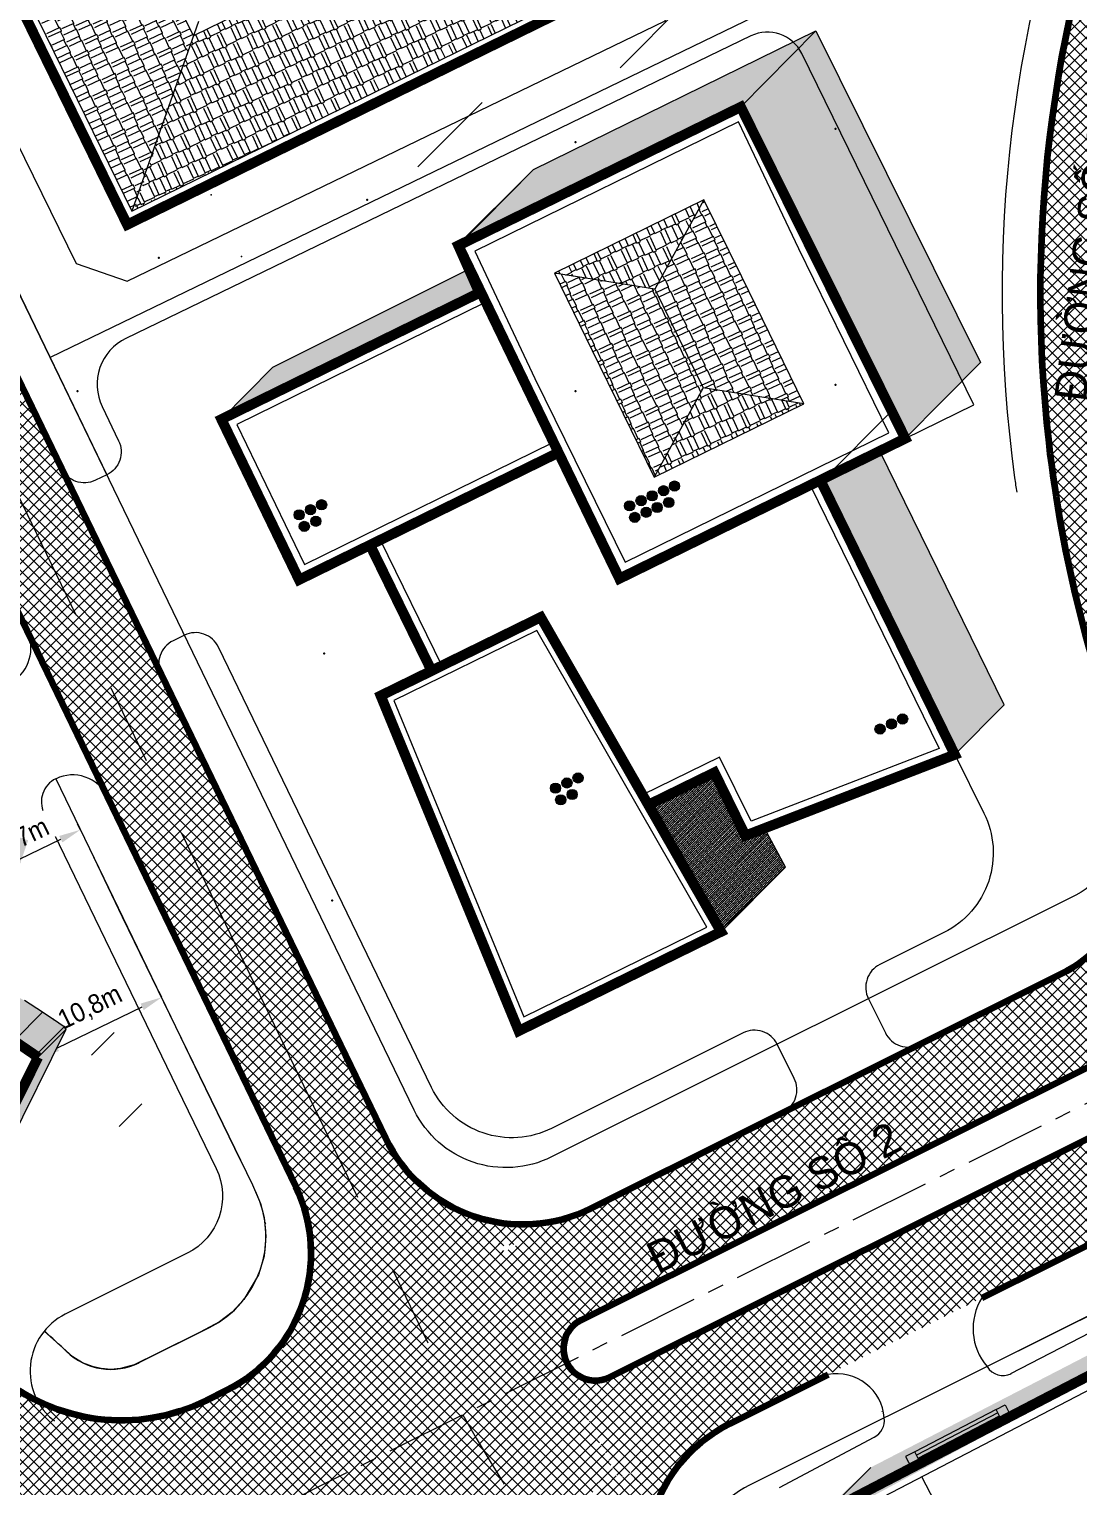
# Model space of a CAD drawing. Header units: millimetres. Extents: x 89040 to 596321, y -313033 to 2401191.
# Drawn here: x 595655.6 to 595738, y 1200330.2 to 1200444.5 of the extents above; entities that cross this region are included whole.
import ezdxf

# ---------------------------------------------------------------- set-up
doc = ezdxf.new("R2010")
doc.units = ezdxf.units.MM
doc.header["$MEASUREMENT"] = 0
doc.linetypes.add('CENTER', pattern=[50.8, 31.75, -6.35, 6.35, -6.35])
doc.layers.get('0').update_dxf_attribs({"color": 251, "lineweight": 9})
doc.layers.get('Defpoints').update_dxf_attribs({"lineweight": 9})
for name, color, linetype, lineweight in [('1', 8, 'Continuous', 13), ('2', 6, 'Continuous', 25), ('BONGDO', 251, 'Continuous', 9), ('CONGTRINH', 7, 'Continuous', 20), ('CONGTRINH2', 30, 'Continuous', 18), ('LEDUONG', 6, 'Continuous', 20), ('LONGDUONG', 4, 'Continuous', 90), ('tang cao', 7, 'Continuous', 5), ('TEXT', 7, 'Continuous', 25), ('truc', 8, 'CENTER', 9), ('XE', 8, 'Continuous', 5)]:
    doc.layers.add(name, color=color, linetype=linetype, lineweight=lineweight)
doc.layers.add('DUONG NOI BO CONG TRINH', color=7, linetype='Continuous', lineweight=20, true_color=0x5e5e5e)
doc.layers.add('NOI-SUY-5', color=5, linetype='Continuous')
doc.styles.add('FRANKO', font='VFRANKO.TTF')
doc.styles.add('TX', font='VHELVEB.TTF', dxfattribs={"width": 0.9})
doc.dimstyles.new('500', dxfattribs={"dimtxt": 1.5, "dimasz": 1.7, "dimexe": 0.5, "dimexo": 1, "dimgap": 0.75, "dimtad": 1, "dimdec": 1, "dimzin": 9, "dimtxsty": 'TX', "dimcen": 2.5, "dimclrd": 256, "dimclre": 256, "dimazin": 0, "dimtfac": 1, "dimtdec": 1, "dimtmove": 2, "dimatfit": 0, "dimldrblk": 'DOTSMALL', "dimfxl": 1, "dimtfill": 1, "dimlwd": -1, "dimlwe": -1, "dimarcsym": 0})
pattern_1 = [(45, (27179.217, -3.7959), (-0.44194173824, 0.44194173824), []), (135, (27179.217, -3.7959), (-0.44194173824, -0.44194173824), [])]
pattern_2 = [(25, (594650.3528, 1198136.1187), (1.80394294, 2.1652459), [0.6, -0.5, 0.7, -0.3, 0.9, -0.4]), (25, (594650.8754, 1198136.4176), (1.80394294, 2.1652459), [0.5, -1.9, 0.4, -0.6]), (25, (594652.0158, 1198136.8114), (1.80394294, 2.1652459), [0.3, -3.1]), (115, (594650.3528, 1198136.1187), (-1.27750353, 0.72834382), [1.15, -3.65]), (115, (594650.89655, 1198136.3722), (-1.27750353, 0.72834382), [1.125, -3.675]), (115, (594651.3497, 1198136.58355), (-1.27750353, 0.72834382), [1.05, -3.75]), (115, (594652.0158, 1198136.8114), (-1.27750353, 0.72834382), [1.15, -3.65]), (115, (594652.2877, 1198136.9382), (-1.27750353, 0.72834382), [1.15, -3.65]), (115, (594653.0717, 1198137.3865), (-1.27750353, 0.72834382), [1.1, -3.7])]
pattern_3 = [(115, (594650.3528, 1198136.1187), (-2.1652459, 1.80394294), [0.6, -0.5, 0.7, -0.3, 0.9, -0.4]), (115, (594650.0539, 1198136.6413), (-2.1652459, 1.80394294), [0.5, -1.9, 0.4, -0.6]), (115, (594649.66, 1198137.7817), (-2.1652459, 1.80394294), [0.3, -3.1]), (205, (594650.3528, 1198136.1187), (-0.72834382, -1.27750353), [1.15, -3.65]), (205, (594650.0992, 1198136.66245), (-0.72834382, -1.27750353), [1.125, -3.675]), (205, (594649.8879, 1198137.1156), (-0.72834382, -1.27750353), [1.05, -3.75]), (205, (594649.66, 1198137.7817), (-0.72834382, -1.27750353), [1.15, -3.65]), (205, (594649.5332, 1198138.0536), (-0.72834382, -1.27750353), [1.15, -3.65]), (205, (594649.0849, 1198138.8376), (-0.72834382, -1.27750353), [1.1, -3.7])]
pattern_4 = [(45, (594650.35277, 1198136.11867), (-0.176776695, 0.176776695), []), (45, (594650.52954, 1198136.11867), (-0.176776695, 0.176776695), [0.3125, -0.0625, 0, -0.0625])]

# ---------------------------------------------------------------- blocks, each defined once
blk = doc.blocks.new('*D20')
at = {"layer": 'Defpoints', "color": 0, "transparency": 16777216}
for p in [(595659.61, 1200381.69), (595659.61, 1200381.69), (595653.3, 1200378.65)]:
    blk.add_point(p, dxfattribs=at)
at = {"layer": 'LEDUONG', "transparency": 16777216}
for p, q in [((595659.61, 1200381.69), (595659.39, 1200382.14)), ((595654.83, 1200379.39), (595658.08, 1200380.96)), ((595653.3, 1200378.65), (595653.08, 1200379.1))]:
    blk.add_line(p, q, dxfattribs=at)
for points in [[(595657.95, 1200381.21), (595658.2, 1200380.7), (595659.61, 1200381.69)], [(595654.71, 1200379.64), (595654.95, 1200379.13), (595653.3, 1200378.65)]]:
    blk.add_solid(points, dxfattribs=at)
at = {"layer": 'LEDUONG', "color": 0, "transparency": 16777216, "insert": (595655.8, 1200381.52), "char_height": 1.5, "attachment_point": 5, "rotation": 25.7612, "style": 'TX', "bg_fill": 3, "box_fill_scale": 1.25, "bg_fill_color": 256, "bg_fill_true_color": 13158600, "bg_fill_transparency": 0}
blk.add_mtext('7m', dxfattribs=at)
blk = doc.blocks.new('_DotSmall')
at = {"color": 0, "linetype": 'ByBlock', "const_width": 0.5}
blk.add_lwpolyline([(-0.0625, 0, 1), (0.0625, 0, 1)], format="xyb", close=True, dxfattribs=at)
blk = doc.blocks.new('*D24')
at = {"layer": 'Defpoints', "color": 0, "transparency": 16777216}
for p in [(595666, 1200368.54), (595666, 1200368.54), (595656.29, 1200363.84)]:
    blk.add_point(p, dxfattribs=at)
at = {"layer": 'LEDUONG', "transparency": 16777216}
for p, q in [((595666, 1200368.54), (595665.78, 1200368.99)), ((595657.82, 1200364.58), (595664.47, 1200367.8)), ((595656.29, 1200363.84), (595656.07, 1200364.29))]:
    blk.add_line(p, q, dxfattribs=at)
for points in [[(595664.35, 1200368.05), (595664.59, 1200367.54), (595666, 1200368.54)], [(595657.69, 1200364.83), (595657.94, 1200364.32), (595656.29, 1200363.84)]]:
    blk.add_solid(points, dxfattribs=at)
at = {"layer": 'LEDUONG', "color": 0, "transparency": 16777216, "insert": (595660.41, 1200367.7), "char_height": 1.5, "attachment_point": 5, "rotation": 25.8296, "style": 'TX', "bg_fill": 3, "box_fill_scale": 1.25, "bg_fill_color": 256, "bg_fill_true_color": 13158600, "bg_fill_transparency": 0}
blk.add_mtext('10,8m', dxfattribs=at)

msp = doc.modelspace()

# ---------------------------------------------------------------- hatches: boundary and pattern name
at = {"layer": 'BONGDO'}
h = msp.add_hatch(dxfattribs=at)
h.set_pattern_fill('ANSI35', color=256, style=0)
h.set_pattern_definition(pattern_4)
h.paths.add_polyline_path([(595670.69, 1200413.92), (595674.73, 1200418.02), (595690.13, 1200425.71), (595689.16, 1200427.5), (595695.2, 1200433.54), (595717.38, 1200444.42), (595730.3, 1200418.39), (595724.4, 1200412.41), (595711.61, 1200438.5), (595689.3, 1200427.56), (595691.09, 1200423.92)])
h = msp.add_hatch(dxfattribs=at)
h.set_pattern_fill('ANSI35', color=256, style=0)
h.set_pattern_definition(pattern_4)
h.paths.add_polyline_path([(595728.29, 1200387.59), (595732.16, 1200391.51), (595722.39, 1200411.42), (595717.73, 1200409.14)])
h = msp.add_hatch(dxfattribs=at)
h.set_pattern_fill('ANSI35', color=256, style=0)
h.set_pattern_definition(pattern_4)
h.paths.add_polyline_path([(595714.99, 1200378.75), (595713.35, 1200381.81), (595711.84, 1200381.23), (595709.41, 1200386.19), (595704.22, 1200383.65), (595709.88, 1200373.78)])
h = msp.add_hatch(dxfattribs=at)
h.set_pattern_fill('ANSI35', color=256, style=0)
h.set_pattern_definition(pattern_4)
h.paths.add_polyline_path([(595766.95, 1200315.02), (595770.49, 1200318.56), (595775.31, 1200325.2), (595773.46, 1200326.55), (595775.86, 1200328.51), (595780.49, 1200334.91), (595768.93, 1200343.29), (595767.77, 1200344.14), (595766.64, 1200344.95), (595763.74, 1200346.7), (595762.18, 1200347.32), (595760.95, 1200347.73), (595759.14, 1200348.01), (595757.23, 1200348.15), (595755.63, 1200348.05), (595754.38, 1200347.87), (595753.24, 1200347.61), (595751.51, 1200347.04), (595721.7, 1200331.64), (595719.84, 1200329.92), (595716.3, 1200326.38), (595747.97, 1200343.5), (595752.09, 1200344.51), (595758.64, 1200343.78), (595763.78, 1200340.92), (595774.26, 1200333.32), (595776.95, 1200331.37), (595772.31, 1200324.97), (595771.42, 1200325.62), (595769.96, 1200323.59), (595771.77, 1200321.66)])
at = {"layer": 'DUONG NOI BO CONG TRINH'}
h = msp.add_hatch(dxfattribs=at)
h.set_pattern_fill('NET', color=256, scale=5, angle=45, style=0)
h.set_pattern_definition(pattern_1)
h.paths.add_polyline_path([(595630.37, 1200478.8), (595769.43, 1200546.96, -0.550435), (595780.95, 1200539.88), (595781.21, 1200520.92, 0.357302), (595775.34, 1200505.52, 0.263484), (595735.66, 1200412.09, 0.041197), (595738.96, 1200395.47), (595744.39, 1200398.32, -0.302854), (595778.53, 1200500.4, 0.211623), (595788.38, 1200496.66), (595796.21, 1200483.4, -0.367017), (595795.12, 1200477.03, 0.185232), (595775.33, 1200441.41, 0.078929), (595777.57, 1200415.73), (595784.25, 1200419.24, -0.094363), (595783.25, 1200440.29, -0.167643), (595797.77, 1200468.67, -0.483922), (595805.54, 1200467.61), (595819.24, 1200444.42, 0.114986), (595812.15, 1200433.87), (595845.01, 1200451.12, 0.14064), (595829.57, 1200450.53), (595816.09, 1200473.34, -0.479365), (595818.84, 1200480.64, -0.195541), (595861.93, 1200477.63, -0.078648), (595876.13, 1200467.45), (595883.52, 1200471.32, 0.088777), (595865.49, 1200484.8, 0.210308), (595812.9, 1200487, -0.367789), (595806.77, 1200489.12), (595798.71, 1200502.76, 0.449248), (595793.2, 1200521.41), (595792.74, 1200555.04), (595792.56, 1200568.12), (595787.56, 1200568.12), (595787.59, 1200566.04, -1), (595785.59, 1200566.01), (595785.56, 1200568.12), (595780.56, 1200568.12), (595780.58, 1200566.43, -0.289961), (595776.1, 1200559.14), (595711.67, 1200527.56), (595626.93, 1200486.02, -0.415656), (595620.23, 1200488.34), (595595.44, 1200539.55), (595588.83, 1200534.85), (595673.04, 1200360.88), (595680.13, 1200364.6), (595628.08, 1200472.13, -0.412772)])
h.paths.add_polyline_path([(595787.83, 1200548.59, 0.999924), (595785.83, 1200548.56, 0.00002), (595785.83, 1200548.56, 0.000013), (595785.83, 1200548.56, 2225215.43529), (595785.83, 1200548.56, 0.000001), (595785.83, 1200548.56, 0.000004), (595785.83, 1200548.56), (595786.17, 1200523.41, 0.999845), (595788.17, 1200523.43, 0.000078), (595788.17, 1200523.43)], flags=16)
h.paths.add_polyline_path([(595796.38, 1200496.87), (595823.59, 1200450.82, -1), (595821.87, 1200449.8), (595794.66, 1200495.86, -1)], flags=16)
h = msp.add_hatch(dxfattribs=at)
h.set_pattern_fill('NET', color=256, scale=5, angle=45, style=0)
h.set_pattern_definition(pattern_1)
h.paths.add_polyline_path([(595760.54, 1200370.81, -0.099161), (595760.17, 1200371.72), (595756.66, 1200380.38), (595723.72, 1200363.95), (595727.78, 1200357.59), (595741.38, 1200364.38, -0.054641), (595741.89, 1200364.57, -0.896379), (595743.62, 1200359.9), (595730.49, 1200353.36), (595734.56, 1200347), (595765.91, 1200362.65)])
h = msp.add_hatch(dxfattribs=at)
h.set_pattern_fill('NET', color=256, scale=5, angle=45, style=0)
h.set_pattern_definition(pattern_1)
h.paths.add_polyline_path([(595692.91, 1200348.58), (595692.53, 1200349.33, -0.28755), (595685.33, 1200353.84), (595680.13, 1200364.6), (595673.04, 1200360.88), (595678.26, 1200350.1, -0.410725), (595674.63, 1200339.46)])
h.paths.add_polyline_path([(595706.25, 1200332.88), (595684.43, 1200322, -0.366661), (595694.48, 1200319.54, 0.068449), (595728, 1200284.58), (595736.03, 1200288.48, -0.067963), (595703.46, 1200320.86, -0.470964)])
h = msp.add_hatch(dxfattribs=at)
h.set_pattern_fill('NET', color=256, scale=5, angle=45, style=0)
h.set_pattern_definition(pattern_1)
h.paths.add_polyline_path([(595734.56, 1200347), (595730.49, 1200353.36), (595701.16, 1200338.73, -1), (595698.93, 1200343.2), (595727.78, 1200357.59), (595723.72, 1200363.95), (595696.11, 1200350.17), (595692.91, 1200348.58), (595697.09, 1200340.2), (595701.88, 1200330.76)])
h = msp.add_hatch(dxfattribs=at)
h.set_pattern_fill('NET', color=256, scale=5, angle=45, style=0)
h.set_pattern_definition(pattern_1)
h.paths.add_polyline_path([(595675.39, 1200317.49), (595684.43, 1200322), (595701.84, 1200330.68), (595692.91, 1200348.58), (595666.47, 1200335.39, -0.317837), (595655.05, 1200337.14, 0.071067), (595643.6, 1200345.43), (595589.44, 1200317.01), (595592.1, 1200309.16), (595629.35, 1200236.66), (595665.39, 1200254.17), (595660.92, 1200262.74, -0.27302), (595661.63, 1200273.03, 0.182255), (595669.93, 1200307.31, -0.317837)])
h.paths.add_polyline_path([(595648.42, 1200293.83, -0.665657), (595642.94, 1200293.06), (595623.97, 1200324.95, -0.665657), (595627.27, 1200329.39, -0.41831)], flags=16)
h.paths.add_polyline_path([(595643.6, 1200345.43, 0.01467), (595640.96, 1200346.72, 0.096487), (595622.81, 1200350.95, -0.216025), (595606.39, 1200358.39), (595597.79, 1200353.26, -0.776071), (595589.24, 1200348.15), (595580.61, 1200343), (595589.44, 1200317.01)])
h = msp.add_hatch(dxfattribs=at)
h.set_pattern_fill('NET', color=256, scale=5, angle=45, style=0)
h.set_pattern_definition(pattern_1)
h.paths.add_polyline_path([(595683.57, 1200357.49), (595685.62, 1200352.81), (595689.13, 1200349.73), (595692.95, 1200349.03), (595695.47, 1200349.43), (595698.67, 1200351.51), (595696.68, 1200350.94), (595695.64, 1200350.78), (595694.37, 1200350.72), (595693.32, 1200350.76), (595690.5, 1200351.36), (595688.31, 1200352.36), (595687.66, 1200352.77), (595685.98, 1200354.14), (595685.27, 1200354.9), (595684.57, 1200355.79)])
h = msp.add_hatch(dxfattribs=at)
h.set_pattern_fill('NET', color=256, scale=5, angle=45, style=0)
h.set_pattern_definition(pattern_1)
h.paths.add_polyline_path([(595652.02, 1200339.84), (595655.77, 1200335.94), (595659.25, 1200334.31), (595665.19, 1200334.21), (595667.3, 1200335.11), (595675.62, 1200339.06), (595677.97, 1200341.86), (595679.34, 1200344.71), (595679.38, 1200346.98), (595678.84, 1200348.74), (595678.2, 1200350.76), (595676.92, 1200352.79), (595677.42, 1200351.17), (595677.59, 1200350.31), (595677.73, 1200348.76), (595677.72, 1200347.8), (595677.55, 1200346.35), (595677.22, 1200344.94), (595676.12, 1200342.41), (595675.32, 1200340.59), (595673.66, 1200339.42), (595672.19, 1200338.31), (595670.31, 1200337.31), (595668.16, 1200336.32), (595665.52, 1200335.58), (595663.86, 1200335.37), (595661.65, 1200335.39), (595659.53, 1200335.71), (595658.15, 1200336.09), (595656.69, 1200336.66), (595655.95, 1200337.01), (595653.86, 1200338.33)])
h = msp.add_hatch(dxfattribs=at)
h.set_pattern_fill('NET', color=256, scale=5, angle=45, style=0)
h.set_pattern_definition(pattern_1)
h.paths.add_polyline_path([(595706.7, 1200316.76), (595705.44, 1200318.65), (595704.87, 1200319.85), (595704.56, 1200320.73), (595704.32, 1200321.61), (595704.06, 1200323.21), (595704.04, 1200325.21), (595704.15, 1200326.2), (595704.27, 1200326.87), (595705.05, 1200329.25), (595705.95, 1200330.88), (595709.09, 1200334.14), (595710.65, 1200335.08), (595703.88, 1200332.51), (595701.37, 1200328.24), (595701.56, 1200325.49), (595701.5, 1200323.35), (595701.8, 1200322.38), (595704.87, 1200318.79)])
at = {"layer": 'tang cao'}
h = msp.add_hatch(color=256, dxfattribs=at)
edge = h.paths.add_edge_path()
edge.add_arc((595704.52, 1200407.91), 0.399, 23.7461, 383.7461)
h = msp.add_hatch(color=256, dxfattribs=at)
edge = h.paths.add_edge_path()
edge.add_arc((595705.42, 1200408.31), 0.399, 23.7461, 383.7461)
h = msp.add_hatch(color=256, dxfattribs=at)
edge = h.paths.add_edge_path()
edge.add_arc((595706.27, 1200408.68), 0.399, 23.7461, 383.7461)
h = msp.add_hatch(color=256, dxfattribs=at)
edge = h.paths.add_edge_path()
edge.add_arc((595676.79, 1200406.42), 0.399, 24.2501, 384.2501)
h = msp.add_hatch(color=256, dxfattribs=at)
edge = h.paths.add_edge_path()
edge.add_arc((595677.69, 1200406.82), 0.399, 24.2501, 384.2501)
h = msp.add_hatch(color=256, dxfattribs=at)
edge = h.paths.add_edge_path()
edge.add_arc((595678.56, 1200407.21), 0.399, 24.2501, 384.2501)
h = msp.add_hatch(color=256, dxfattribs=at)
edge = h.paths.add_edge_path()
edge.add_arc((595702.75, 1200407.13), 0.399, 23.7461, 383.7461)
h = msp.add_hatch(color=256, dxfattribs=at)
edge = h.paths.add_edge_path()
edge.add_arc((595703.65, 1200407.53), 0.399, 23.7461, 383.7461)
h = msp.add_hatch(color=256, dxfattribs=at)
edge = h.paths.add_edge_path()
edge.add_arc((595704.05, 1200406.62), 0.399, 23.7461, 383.7461)
h = msp.add_hatch(color=256, dxfattribs=at)
edge = h.paths.add_edge_path()
edge.add_arc((595704.92, 1200407), 0.399, 23.7461, 383.7461)
h = msp.add_hatch(color=256, dxfattribs=at)
edge = h.paths.add_edge_path()
edge.add_arc((595705.82, 1200407.39), 0.399, 23.7461, 383.7461)
h = msp.add_hatch(color=256, dxfattribs=at)
edge = h.paths.add_edge_path()
edge.add_arc((595677.2, 1200405.51), 0.399, 24.2501, 384.2501)
h = msp.add_hatch(color=256, dxfattribs=at)
edge = h.paths.add_edge_path()
edge.add_arc((595678.1, 1200405.91), 0.399, 24.2501, 384.2501)
h = msp.add_hatch(color=256, dxfattribs=at)
edge = h.paths.add_edge_path()
edge.add_arc((595703.15, 1200406.22), 0.399, 23.7461, 383.7461)
h = msp.add_hatch(color=256, dxfattribs=at)
edge = h.paths.add_edge_path()
edge.add_arc((595722.42, 1200389.6), 0.399, 24.2501, 384.2501)
h = msp.add_hatch(color=256, dxfattribs=at)
edge = h.paths.add_edge_path()
edge.add_arc((595723.32, 1200390), 0.399, 24.2501, 384.2501)
h = msp.add_hatch(color=256, dxfattribs=at)
edge = h.paths.add_edge_path()
edge.add_arc((595724.19, 1200390.39), 0.399, 24.2501, 384.2501)
h = msp.add_hatch(color=256, dxfattribs=at)
edge = h.paths.add_edge_path()
edge.add_arc((595696.93, 1200384.96), 0.399, 24.2501, 384.2501)
h = msp.add_hatch(color=256, dxfattribs=at)
edge = h.paths.add_edge_path()
edge.add_arc((595697.83, 1200385.37), 0.399, 24.2501, 384.2501)
h = msp.add_hatch(color=256, dxfattribs=at)
edge = h.paths.add_edge_path()
edge.add_arc((595698.7, 1200385.76), 0.399, 24.2501, 384.2501)
h = msp.add_hatch(color=256, dxfattribs=at)
edge = h.paths.add_edge_path()
edge.add_arc((595697.34, 1200384.05), 0.399, 24.2501, 384.2501)
h = msp.add_hatch(color=256, dxfattribs=at)
edge = h.paths.add_edge_path()
edge.add_arc((595698.24, 1200384.46), 0.399, 24.2501, 384.2501)
at = {"layer": 'XE'}
h = msp.add_hatch(dxfattribs=at)
h.set_pattern_fill('AR-RSHKE', color=134, scale=0.1, angle=25, style=0)
h.set_pattern_definition(pattern_2)
h.paths.add_polyline_path([(595663.84, 1200430.36), (595697.96, 1200447.09), (595684.31, 1200451.76), (595668.51, 1200444.01)])
h = msp.add_hatch(dxfattribs=at)
h.set_pattern_fill('AR-RSHKE', color=134, scale=0.1, angle=115, style=0)
h.set_pattern_definition(pattern_3)
h.paths.add_polyline_path([(595668.51, 1200444.01), (595665.65, 1200449.85), (595656.31, 1200445.27), (595663.75, 1200430.09)])
h = msp.add_hatch(dxfattribs=at)
h.set_pattern_fill('AR-RSHKE', color=146, scale=0.1, angle=25, style=0)
h.set_pattern_definition(pattern_2)
h.paths.add_polyline_path([(595704.73, 1200424.13), (595708.58, 1200431.14), (595696.84, 1200425.38)])
h = msp.add_hatch(dxfattribs=at)
h.set_pattern_fill('AR-RSHKE', color=146, scale=0.1, angle=115, style=0)
h.set_pattern_definition(pattern_3)
h.paths.add_polyline_path([(595708.53, 1200416.38), (595716.43, 1200415.14), (595711.55, 1200425.09), (595708.58, 1200431.14), (595704.73, 1200424.13)])
h = msp.add_hatch(dxfattribs=at)
h.set_pattern_fill('AR-RSHKE', color=134, scale=0.1, angle=115, style=0)
h.set_pattern_definition(pattern_3)
h.paths.add_polyline_path([(595704.68, 1200409.38), (595708.53, 1200416.38), (595704.73, 1200424.13), (595696.84, 1200425.38), (595699.8, 1200419.33)])
h = msp.add_hatch(dxfattribs=at)
h.set_pattern_fill('AR-RSHKE', color=134, scale=0.1, angle=25, style=0)
h.set_pattern_definition(pattern_2)
h.paths.add_polyline_path([(595716.43, 1200415.14), (595708.53, 1200416.38), (595704.68, 1200409.38)])

# ---------------------------------------------------------------- linework, layer by layer
at = {"layer": '1', "linetype": 'Continuous'}
msp.add_line((595722.59, 1200336.02), (595722.58, 1200336.05), dxfattribs=at)
msp.add_line((595722.59, 1200336.02), (595722.58, 1200336.05), dxfattribs=at)
at = {"layer": '2'}
for p, q in [((595718.16, 1200328.1), (595746.54, 1200342.85)), ((595718.25, 1200327.93), (595746.63, 1200342.67)), ((595731.8, 1200335.64), (595725.41, 1200332.32)), ((595731.94, 1200335.38), (595725.55, 1200332.06))]:
    msp.add_line(p, q, dxfattribs=at)
at = {"layer": 'BONGDO'}
for p, q in [((595702, 1200441.52), (595707.06, 1200446.58)), ((595711.48, 1200438.44), (595717.38, 1200444.42)), ((595686.11, 1200433.73), (595691.17, 1200438.79)), ((595689.3, 1200427.56), (595695.2, 1200433.54)), ((595724.4, 1200412.41), (595730.3, 1200418.39)), ((595670.69, 1200413.92), (595674.73, 1200418.02)), ((595718.12, 1200409.33), (595723.17, 1200414.39)), ((595728.29, 1200387.59), (595732.16, 1200391.51)), ((595709.93, 1200373.69), (595714.99, 1200378.75)), ((595662.67, 1200358.4), (595664.44, 1200360.17)), ((595718.16, 1200328.1), (595721.7, 1200331.64))]:
    msp.add_line(p, q, dxfattribs=at)
for points in [[(595670.69, 1200413.92), (595674.73, 1200418.02), (595690.13, 1200425.71), (595689.16, 1200427.5), (595695.2, 1200433.54), (595717.38, 1200444.42), (595730.3, 1200418.39), (595724.4, 1200412.41), (595711.61, 1200438.5), (595689.3, 1200427.56), (595691.09, 1200423.92), (595670.69, 1200413.92)], [(595728.29, 1200387.59), (595732.16, 1200391.51), (595722.39, 1200411.42), (595717.73, 1200409.14), (595728.29, 1200387.59)], [(595709.88, 1200373.78), (595714.99, 1200378.75), (595713.35, 1200381.81), (595711.84, 1200381.23), (595709.41, 1200386.19), (595704.22, 1200383.65), (595709.88, 1200373.78)]]:
    msp.add_lwpolyline(points, dxfattribs=at)
at = {"layer": 'CONGTRINH', "const_width": 0.8}
for points in [[(595663.29, 1200429.2), (595699.21, 1200446.81), (595691.15, 1200463.24), (595685.77, 1200460.6), (595679.97, 1200472.43), (595685.4, 1200475.09), (595677.26, 1200491.71), (595641.73, 1200474.29), (595649.87, 1200457.68), (595654.83, 1200460.11), (595660.62, 1200448.28), (595655.24, 1200445.64), (595663.29, 1200429.2)], [(595699.21, 1200446.81), (595663.29, 1200429.2)], [(595655.24, 1200445.64), (595663.29, 1200429.2)], [(595728.29, 1200387.59), (595711.84, 1200381.23), (595709.41, 1200386.19), (595704.22, 1200383.65), (595709.93, 1200373.69), (595694.04, 1200365.9), (595683.2, 1200392.22), (595687.2, 1200394.17), (595682.36, 1200404.05), (595676.79, 1200401.32), (595670.69, 1200413.92), (595690.95, 1200423.85), (595689.3, 1200427.56), (595711.48, 1200438.44), (595724.4, 1200412.41), (595717.73, 1200409.14), (595728.29, 1200387.59)], [(595711.48, 1200438.44), (595689.3, 1200427.56), (595701.95, 1200401.41), (595724.4, 1200412.41), (595711.48, 1200438.44)], [(595690.95, 1200423.85), (595670.69, 1200413.92), (595676.79, 1200401.32), (595697.11, 1200411.28)], [(595717.73, 1200409.14), (595728.29, 1200387.59), (595711.84, 1200381.23), (595709.41, 1200386.19), (595704.16, 1200383.62)], [(595682.36, 1200404.05), (595687.2, 1200394.17)], [(595683.2, 1200392.22), (595694.04, 1200365.9), (595709.93, 1200373.69), (595695.77, 1200398.38), (595683.2, 1200392.22)]]:
    msp.add_lwpolyline(points, dxfattribs=at)
msp.add_lwpolyline([(595629.21, 1200362.54), (595631.36, 1200372.54, -0.155015), (595656.29, 1200363.84), (595651.75, 1200354.68, 0.183493), (595629.21, 1200362.54, -0.183493)], format="xyb", dxfattribs=at)
msp.add_lwpolyline([(595722.11, 1200312.57), (595724.98, 1200314.07), (595727.96, 1200308.34), (595749.96, 1200319.78), (595749.89, 1200319.91), (595753.13, 1200321.59), (595763.21, 1200314.28), (595764.85, 1200316.55), (595766.95, 1200315.02), (595771.77, 1200321.66), (595769.66, 1200323.19), (595771.42, 1200325.62), (595772.31, 1200324.97), (595776.95, 1200331.37), (595762.79, 1200341.64, 0.283938), (595746.54, 1200342.85), (595718.16, 1200328.1, 0.431516), (595716.25, 1200319.06)], format="xyb", close=True, dxfattribs=at)
at = {"layer": 'CONGTRINH2'}
for p, q in [((595731.53, 1200336.17), (595725.14, 1200332.85)), ((595731.66, 1200335.91), (595725.28, 1200332.59)), ((595731.53, 1200336.17), (595732.24, 1200336.54)), ((595731.99, 1200335.29), (595731.53, 1200336.17)), ((595732.24, 1200336.54), (595732.7, 1200335.66)), ((595725.14, 1200332.85), (595724.43, 1200332.49)), ((595724.43, 1200332.49), (595724.89, 1200331.6)), ((595725.6, 1200331.97), (595725.14, 1200332.85)), ((595732.2, 1200318.38), (595725.7, 1200330.9))]:
    msp.add_line(p, q, dxfattribs=at)
for points in [[(595698.14, 1200447.17), (595690.79, 1200462.17), (595681.45, 1200457.59), (595684.31, 1200451.76), (595668.51, 1200444.01), (595665.65, 1200449.85), (595656.31, 1200445.27), (595663.66, 1200430.27), (595698.14, 1200447.17)], [(595695.31, 1200417.13), (595702.39, 1200402.69), (595723.12, 1200412.85), (595716.04, 1200427.29), (595711.31, 1200437.28), (595690.59, 1200427.12)], [(595699.8, 1200419.33), (595704.68, 1200409.38), (595716.43, 1200415.14), (595711.55, 1200425.09), (595708.58, 1200431.14), (595696.84, 1200425.38)], [(595684.23, 1200391.83), (595694.45, 1200367), (595708.82, 1200374.04), (595695.45, 1200397.33)]]:
    msp.add_lwpolyline(points, close=True, dxfattribs=at)
for points in [[(595668.9, 1200445.15), (595663.66, 1200430.27)], [(595708.58, 1200431.14), (595704.73, 1200424.13), (595696.84, 1200425.38)], [(595704.73, 1200424.13), (595708.53, 1200416.38)], [(595691.35, 1200423.05), (595671.89, 1200413.51), (595677.21, 1200402.53), (595696.72, 1200412.09)], [(595716.43, 1200415.14), (595708.53, 1200416.38), (595704.68, 1200409.38)], [(595716.92, 1200408.74), (595727.05, 1200388.07), (595712.29, 1200382.36), (595709.82, 1200387.4), (595703.77, 1200384.43)], [(595683.17, 1200404.45), (595688.01, 1200394.57)]]:
    msp.add_lwpolyline(points, dxfattribs=at)
msp.add_lwpolyline([(595722.33, 1200313.82), (595725.41, 1200315.42), (595728.38, 1200309.69), (595748.61, 1200320.2), (595748.54, 1200320.34), (595753.22, 1200322.76), (595762.98, 1200315.68), (595764.63, 1200317.95), (595766.73, 1200316.42), (595770.37, 1200321.44), (595768.27, 1200322.97), (595771.2, 1200327.01), (595772.09, 1200326.37), (595775.56, 1200331.14), (595762.2, 1200340.83, 0.283938), (595747, 1200341.96), (595718.65, 1200327.23, 0.42629), (595717.03, 1200319.68)], format="xyb", close=True, dxfattribs=at)
at = {"layer": 'LEDUONG'}
for p, q in [((595755.31, 1200351.77), (595730.82, 1200339.55)), ((595740.89, 1200343.23), (595732.67, 1200338.97)), ((595664.23, 1200339.86), (595669.76, 1200342.62)), ((595722.75, 1200335.52), (595712.16, 1200330.24)), ((595714.51, 1200330.07), (595721.96, 1200334))]:
    msp.add_line(p, q, dxfattribs=at)
for points in [[(595771.07, 1200505.97, 0.261808), (595732.99, 1200409.32, 0.002667), (595733.15, 1200408.2, 0.002667)], [(595643.84, 1200439.56), (595643.35, 1200440.57, -0.414214), (595644.28, 1200443.24), (595647.82, 1200444.95, -0.412772), (595650.48, 1200444.03), (595659.28, 1200426.15), (595663.3, 1200424.76), (595705.55, 1200445.21), (595706.94, 1200449.22), (595683.51, 1200497.61), (595680.18, 1200498.76), (595662.47, 1200490.08, -0.414214), (595661.13, 1200490.53), (595660.69, 1200491.43, -0.414214), (595661.6, 1200494.11), (595662.39, 1200494.5)], [(595729.79, 1200415.05), (595716.27, 1200442.64, 0.412772), (595712.27, 1200444.02), (595663.18, 1200420.26, 0.414214), (595661.33, 1200414.92), (595662.62, 1200412.24, -0.414214), (595661.69, 1200409.57), (595660.79, 1200409.13, -0.414214), (595658.12, 1200410.06), (595658.37, 1200409.55)], [(595712.88, 1200358.54), (595714.79, 1200359.49, 0.414214), (595715.68, 1200362.17), (595714.34, 1200364.86, 0.414214), (595711.66, 1200365.75), (595696.62, 1200358.25, -0.417711), (595687.2, 1200361.47), (595670.46, 1200396.04, 0.414214), (595667.79, 1200396.97), (595666.89, 1200396.53, 0.414214), (595665.96, 1200393.86), (595666.42, 1200392.92)], [(595728.29, 1200387.59), (595730.57, 1200383.01, -0.414214), (595727.44, 1200373.62), (595722.4, 1200371.11, 0.414214), (595721.5, 1200368.43), (595722.84, 1200365.74, 0.414214), (595725.52, 1200364.85), (595726.47, 1200365.32)], [(595662.2, 1200383.3), (595661.71, 1200384.31, 0.414214), (595657.7, 1200385.7), (595657.68, 1200385.7, 0.414252), (595656.75, 1200383.02), (595667.18, 1200361.47), (595670.28, 1200355.11, -0.411097), (595668.01, 1200348.45), (595658.43, 1200343.67, 0.5505), (595657.58, 1200335.26), (595657.19, 1200335.57)], [(595841.16, 1200257.22, 0.066112), (595883.51, 1200263.51, 0.39349), (595887.28, 1200272.27), (595865.99, 1200316.29, 0.325987), (595858.51, 1200319.77, -0.061822), (595832.47, 1200317.91, -0.128219), (595781.49, 1200334.09, -0.062199), (595761.17, 1200350.74, 0.329586), (595755.31, 1200351.77), (595712.16, 1200330.24, 0.523822), (595710.36, 1200317.03, 0.052285), (595735.68, 1200292.5, 0.079337), (595782.02, 1200266.99, 0.090621), (595841.16, 1200257.22, -1.854915)], [(595674.09, 1200350.88, -0.017617), (595674.14, 1200350.75), (595674.13, 1200350.75)]]:
    msp.add_lwpolyline(points, format="xyb", dxfattribs=at)
for points in [[(595733.73, 1200455.79), (595657.24, 1200418.76), (595632.09, 1200470.73), (595634.4, 1200477.43), (595683.79, 1200501.64), (595701.13, 1200465.8), (595733.73, 1200455.79)], [(595733.73, 1200455.79), (595657.24, 1200418.76)], [(595645.18, 1200443.68), (595661.69, 1200409.57)], [(595724.4, 1200412.41), (595729.79, 1200415.05)], [(595657.68, 1200385.7), (595668.98, 1200362.35), (595672.2, 1200355.73), (595672.64, 1200354.83)], [(595660.64, 1200379.56), (595662.9, 1200374.87), (595673.13, 1200353.81), (595673.77, 1200352.36), (595674.05, 1200351.26), (595674.19, 1200349.78), (595674.04, 1200348.22), (595673.59, 1200346.74), (595672.46, 1200344.81), (595671.53, 1200343.82), (595670.53, 1200343.06), (595669.02, 1200342.25), (595665.76, 1200340.62), (595663.85, 1200339.69), (595662.77, 1200339.39), (595662, 1200339.33), (595661.24, 1200339.39), (595660.65, 1200339.52), (595659.78, 1200339.85), (595659.03, 1200340.31), (595657.97, 1200341.27), (595656.78, 1200342.34)]]:
    msp.add_lwpolyline(points, dxfattribs=at)
for centre, radius, start, end in [((595652.54, 1200395.98), 3.19, 298.2478, 18.9014), ((595666.19, 1200349.78), 8, 296.5128, 25.8296), ((595734.27, 1200342.52), 4.55, 147.8208, 220.7067), ((595620.31, 1200301.18), 55, 45.9841, 48.4575), ((595662, 1200344.33), 5, 225.9841, 296.5128), ((595732.09, 1200340.35), 1.5, 212.2901, 295.1844), ((595719.03, 1200335.25), 3.73, 4.2347, 100.466), ((595721.26, 1200335.33), 1.5, 297.8413, 7.5008), ((595715.74, 1200323.09), 8, 116.5128, 219.4412)]:
    msp.add_arc(centre, radius, start, end, dxfattribs=at)
for p in [(595669.89, 1200431.54), (595672.26, 1200426.7)]:
    msp.add_point(p, dxfattribs=at)
at = {"layer": 'LONGDUONG'}
for p, q in [((595641.7, 1200425.62), (595661.71, 1200384.31)), ((595699.73, 1200351.98), (595736.56, 1200370.35)), ((595698.93, 1200343.2), (595741.38, 1200364.38)), ((595701.16, 1200338.73), (595743.62, 1200359.9)), ((595730.42, 1200344.94), (595749.89, 1200354.65)), ((595710.65, 1200335.08), (595718.35, 1200338.92)), ((595669.54, 1200336.92), (595671.09, 1200337.69))]:
    msp.add_line(p, q, dxfattribs=at)
for centre, radius, start, end in [((595838, 1200423.77), 103, 129.9712, 186.509), ((595838, 1200423.77), 103, 186.509, 201.7824), ((595731.21, 1200381.09), 12, 296.5128, 21.7824), ((595694.37, 1200362.72), 12, 205.8296, 296.5128), ((595665.74, 1200348.43), 12, 296.5128, 25.8173), ((595700.05, 1200340.96), 2.5, 116.5128, 296.5128), ((595662.84, 1200350.34), 15, 229.1327, 296.5128), ((595716, 1200324.34), 12, 116.5128, 219.152)]:
    msp.add_arc(centre, radius, start, end, dxfattribs=at)
at = {"layer": 'NOI-SUY-5'}
for p in [(595718.91, 1200436.71), (595698.49, 1200435.67), (595682.13, 1200431.14), (595665.78, 1200426.6), (595659.38, 1200416.12), (595698.5, 1200416.12), (595718.91, 1200416.63), (595678.76, 1200395.52), (595679.38, 1200376.15), (595718.52, 1200353.3)]:
    msp.add_point(p, dxfattribs=at)
at = {"layer": 'tang cao'}
for centre in [(595704.52, 1200407.91), (595705.42, 1200408.31), (595706.27, 1200408.68), (595676.79, 1200406.42), (595677.69, 1200406.82), (595678.56, 1200407.21), (595702.75, 1200407.13), (595703.65, 1200407.53), (595704.05, 1200406.62), (595704.92, 1200407), (595705.82, 1200407.39), (595677.2, 1200405.51), (595678.1, 1200405.91), (595703.15, 1200406.22), (595722.42, 1200389.6), (595723.32, 1200390), (595724.19, 1200390.39), (595696.93, 1200384.96), (595697.83, 1200385.37), (595698.7, 1200385.76), (595697.34, 1200384.05), (595698.24, 1200384.46)]:
    msp.add_circle(centre, 0.399, dxfattribs=at)
at = {"layer": 'truc', "color": 171}
msp.add_line((595556.88, 1200610.04), (595689.64, 1200335.77), dxfattribs=at)
at = {"layer": 'truc', "color": 171, "ltscale": 0.2}
msp.add_line((595620.31, 1200301.18), (595793.56, 1200387.61), dxfattribs=at)
msp.add_arc((595837.22, 1200420.5), 170.18, 209.8648, 297.0429, dxfattribs=at)

# ---------------------------------------------------------------- texts
at = {"layer": 'TEXT', "style": 'FRANKO'}
for s, rotation, p in [('ÑÖÔØNG SOÁ 6G', 82.8764, (595738.57, 1200415.23)), ('ÑÖÔØNG SOÁ 2', 27.0453, (595704.96, 1200346.77))]:
    msp.add_text(s, height=2.5, rotation=rotation, dxfattribs=at).set_placement(p)

# ---------------------------------------------------------------- next in the draw order: dimensions: what is measured, and where the dimension line sits
at = {"layer": 'LEDUONG'}
for p1, p2, picture, middle in [((595653.3, 1200378.65), (595659.61, 1200381.69), '*D20', (595655.8, 1200381.52)), ((595656.29, 1200363.84), (595666, 1200368.54), '*D24', (595660.41, 1200367.7))]:
    dim = msp.add_aligned_dim(p1=p1, p2=p2, distance=0, dimstyle='500', override={"dimpost": 'm', "dimfxl": 55, "dimfxlon": 1}, dxfattribs=at)
    dim.commit()
    dim.dimension.update_dxf_attribs({"geometry": picture, "text_midpoint": middle})

# ---------------------------------------------------------------- next in the draw order: hatches: boundary and pattern name
at = {"layer": 'BONGDO'}
h = msp.add_hatch(dxfattribs=at)
h.set_pattern_fill('ANSI35', color=256, style=0)
h.set_pattern_definition(pattern_4)
h.paths.add_polyline_path([(595651.75, 1200354.68), (595653.96, 1200356.89), (595658.5, 1200366.05), (595658.33, 1200366.21), (595656.64, 1200367.37), (595655.22, 1200368.28), (595653.49, 1200369.29), (595651.7, 1200370.23), (595649.89, 1200371.08), (595650.29, 1200372.27), (595650.99, 1200372.03), (595653.2, 1200374.25), (595655.51, 1200380.86), (595645.13, 1200384.49), (595642.92, 1200382.28), (595653.3, 1200378.65), (595650.99, 1200372.04), (595648.63, 1200372.87), (595647.3, 1200369.03), (595649.49, 1200368.02), (595651.28, 1200367.08), (595653.01, 1200366.07), (595654.43, 1200365.15), (595656.18, 1200364.06), (595656.29, 1200363.84)])

# ---------------------------------------------------------------- next in the draw order: linework, layer by layer
for p, q in [((595654.43, 1200365.15), (595656.64, 1200367.37)), ((595656.18, 1200364.06), (595658.39, 1200366.27)), ((595656.29, 1200363.84), (595658.5, 1200366.05)), ((595660.49, 1200364), (595662.26, 1200365.77))]:
    msp.add_line(p, q, dxfattribs=at)
for points in [[(595653.96, 1200356.89), (595658.5, 1200366.05), (595658.33, 1200366.21), (595656.64, 1200367.37), (595655.22, 1200368.28)], [(595654.43, 1200365.15), (595656.18, 1200364.06), (595656.29, 1200363.84), (595651.75, 1200354.68)]]:
    msp.add_lwpolyline(points, dxfattribs=at)
at = {"layer": 'LEDUONG'}
msp.add_lwpolyline([(595739.49, 1200384.61), (595740.19, 1200382.92, -0.392575), (595737.79, 1200376.55), (595696.61, 1200356.01, -0.417711), (595685.84, 1200359.68), (595632.09, 1200470.73)], format="xyb", dxfattribs=at)
at = {"layer": 'LONGDUONG'}
for p, q in [((595631.11, 1200465.86), (595683.57, 1200357.49)), ((595661.71, 1200384.31), (595676.54, 1200353.66))]:
    msp.add_line(p, q, dxfattribs=at)

doc.saveas('drawing.dxf')
